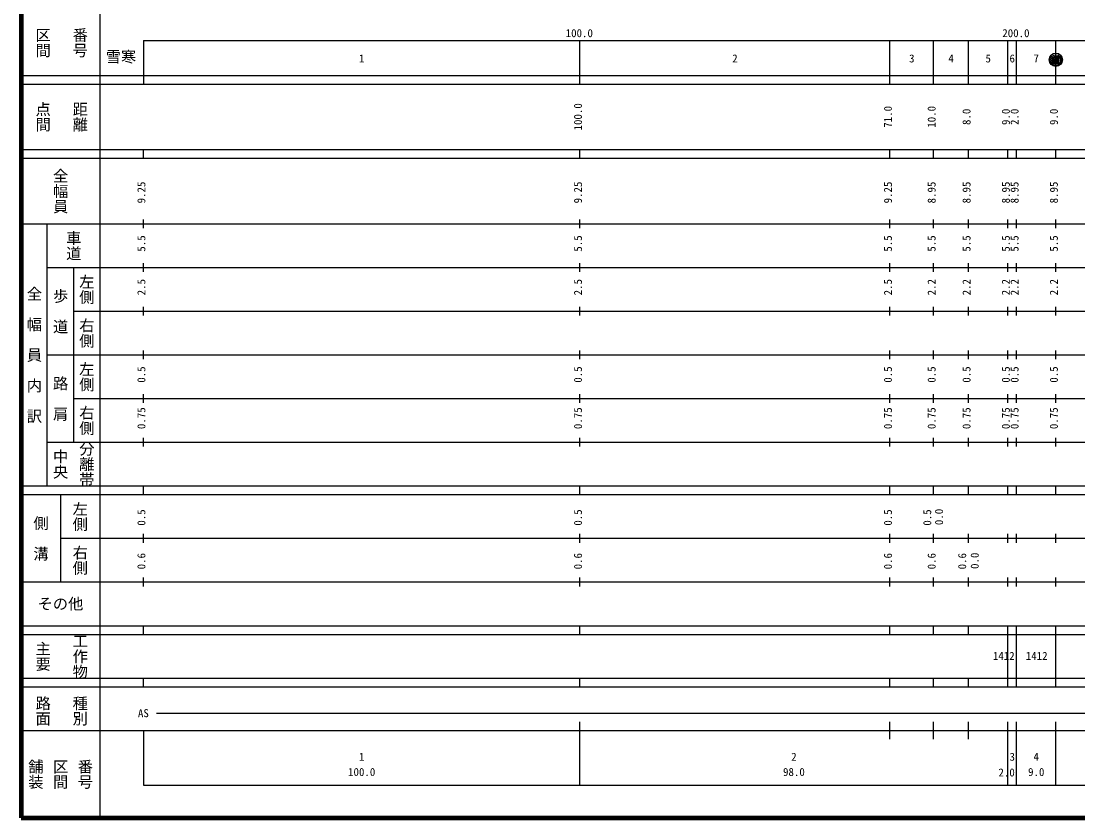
# Model space of a CAD drawing. Units: millimetres on the paper, enlarged 1000 times. Extents: x 40000 to 680000, y 20000 to 380000.
# Drawn here: x 40000 to 282036, y 20000 to 202409 of the extents above; entities that cross this region are included whole.
import ezdxf
from ezdxf.enums import TextEntityAlignment as Align

# ---------------------------------------------------------------- set-up
doc = ezdxf.new("R2010")
doc.units = ezdxf.units.MM
doc.header["$LTSCALE"] = 1000
for name, color, linetype, lineweight in [('M-BGD', 7, 'Continuous', 25), ('M-TTL', 2, 'Continuous', 140), ('M-TTL-BAND', 7, 'Continuous', 25)]:
    doc.layers.add(name, color=color, linetype=linetype, lineweight=lineweight)
doc.styles.add('@ＭＳ ゴシック', font='')
doc.styles.add('ＭＳ ゴシック', font='')
doc.styles.get('@ＭＳ ゴシック').set_extended_font_data('@MS Gothic')
doc.styles.get('ＭＳ ゴシック').set_extended_font_data('MS Gothic')

msp = doc.modelspace()

# ---------------------------------------------------------------- linework, layer by layer
at = {"layer": 'M-BGD'}
for centre, radius in [((276996, 193567), 1516), ((276996, 193426), 1278), ((277067, 193426), 975), ((276961, 193391), 720), ((277032, 193321), 536), ((277032, 193286), 351), ((277067, 193286), 198)]:
    msp.add_circle(centre, radius, dxfattribs=at)
at = {"layer": 'M-TTL'}
for p, q in [((40000, 380000), (40000, 20000)), ((40000, 20000), (680000, 20000))]:
    msp.add_line(p, q, dxfattribs=at)
at = {"layer": 'M-TTL-BAND'}
for p, q in [((58000, 370000), (58000, 20000)), ((68000, 198000), (579000, 198000)), ((68000, 198000), (68000, 188000)), ((168000, 188000), (168000, 198000)), ((239000, 188000), (239000, 198000)), ((249000, 188000), (249000, 198000)), ((257000, 188000), (257000, 198000)), ((266000, 188000), (266000, 198000)), ((268000, 188000), (268000, 198000)), ((277000, 188000), (277000, 198000)), ((40000, 190000), (579000, 190000)), ((40000, 188000), (579000, 188000)), ((40000, 173000), (579000, 173000)), ((68000, 171000), (68000, 173000)), ((168000, 171000), (168000, 173000)), ((239000, 171000), (239000, 173000)), ((249000, 171000), (249000, 173000)), ((257000, 171000), (257000, 173000)), ((266000, 171000), (266000, 173000)), ((268000, 171000), (268000, 173000)), ((277000, 171000), (277000, 173000)), ((40000, 171000), (579000, 171000)), ((40000, 156000), (579000, 156000)), ((46000, 96000), (46000, 156000)), ((68000, 155000), (68000, 157000)), ((168000, 155000), (168000, 157000)), ((239000, 155000), (239000, 157000)), ((249000, 155000), (249000, 157000)), ((257000, 155000), (257000, 157000)), ((266000, 155000), (266000, 157000)), ((268000, 155000), (268000, 157000)), ((277000, 155000), (277000, 157000)), ((46000, 146000), (579000, 146000)), ((52000, 146000), (52000, 106000)), ((68000, 145000), (68000, 147000)), ((168000, 145000), (168000, 147000)), ((239000, 145000), (239000, 147000)), ((249000, 145000), (249000, 147000)), ((257000, 145000), (257000, 147000)), ((266000, 145000), (266000, 147000)), ((268000, 145000), (268000, 147000)), ((277000, 145000), (277000, 147000)), ((52000, 136000), (579000, 136000)), ((68000, 135000), (68000, 137000)), ((168000, 135000), (168000, 137000)), ((239000, 135000), (239000, 137000)), ((249000, 135000), (249000, 137000)), ((257000, 135000), (257000, 137000)), ((266000, 135000), (266000, 137000)), ((268000, 135000), (268000, 137000)), ((277000, 135000), (277000, 137000)), ((46000, 126000), (579000, 126000)), ((68000, 125000), (68000, 127000)), ((168000, 125000), (168000, 127000)), ((239000, 125000), (239000, 127000)), ((249000, 125000), (249000, 127000)), ((257000, 125000), (257000, 127000)), ((266000, 125000), (266000, 127000)), ((268000, 125000), (268000, 127000)), ((277000, 125000), (277000, 127000)), ((68000, 115000), (68000, 117000)), ((168000, 115000), (168000, 117000)), ((239000, 115000), (239000, 117000)), ((249000, 115000), (249000, 117000)), ((257000, 115000), (257000, 117000)), ((266000, 115000), (266000, 117000)), ((268000, 115000), (268000, 117000)), ((277000, 115000), (277000, 117000)), ((52000, 116000), (579000, 116000)), ((68000, 105000), (68000, 107000)), ((168000, 105000), (168000, 107000)), ((239000, 105000), (239000, 107000)), ((249000, 105000), (249000, 107000)), ((257000, 105000), (257000, 107000)), ((266000, 105000), (266000, 107000)), ((268000, 105000), (268000, 107000)), ((277000, 105000), (277000, 107000)), ((46000, 106000), (579000, 106000)), ((40000, 96000), (579000, 96000)), ((68000, 94000), (68000, 96000)), ((168000, 94000), (168000, 96000)), ((239000, 94000), (239000, 96000)), ((249000, 94000), (249000, 96000)), ((257000, 94000), (257000, 96000)), ((266000, 94000), (266000, 96000)), ((268000, 94000), (268000, 96000)), ((277000, 94000), (277000, 96000)), ((40000, 94000), (579000, 94000)), ((49000, 94000), (49000, 74000)), ((68000, 83000), (68000, 85000)), ((168000, 83000), (168000, 85000)), ((239000, 83000), (239000, 85000)), ((249000, 83000), (249000, 85000)), ((257000, 83000), (257000, 85000)), ((266000, 83000), (266000, 85000)), ((268000, 83000), (268000, 85000)), ((277000, 83000), (277000, 85000)), ((49000, 84000), (579000, 84000)), ((40000, 74000), (579000, 74000)), ((68000, 73000), (68000, 75000)), ((168000, 73000), (168000, 75000)), ((239000, 73000), (239000, 75000)), ((249000, 73000), (249000, 75000)), ((257000, 73000), (257000, 75000)), ((266000, 73000), (266000, 75000)), ((268000, 73000), (268000, 75000)), ((277000, 73000), (277000, 75000)), ((40000, 64000), (579000, 64000)), ((68000, 62000), (68000, 64000)), ((168000, 62000), (168000, 64000)), ((239000, 62000), (239000, 64000)), ((249000, 62000), (249000, 64000)), ((257000, 62000), (257000, 64000)), ((266000, 62000), (266000, 64000)), ((268000, 62000), (268000, 64000)), ((277000, 62000), (277000, 64000)), ((40000, 62000), (579000, 62000)), ((266000, 52000), (266000, 62000)), ((268000, 52000), (268000, 62000)), ((268000, 52000), (268000, 62000)), ((277000, 52000), (277000, 62000)), ((277000, 52000), (277000, 62000)), ((40000, 52000), (579000, 52000)), ((68000, 50000), (68000, 52000)), ((168000, 50000), (168000, 52000)), ((239000, 50000), (239000, 52000)), ((249000, 50000), (249000, 52000)), ((257000, 50000), (257000, 52000)), ((266000, 50000), (266000, 52000)), ((268000, 50000), (268000, 52000)), ((277000, 50000), (277000, 52000)), ((40000, 50000), (579000, 50000)), ((71000, 44000), (554000, 44000)), ((168000, 27500), (168000, 42000)), ((239000, 38000), (239000, 42000)), ((249000, 38000), (249000, 42000)), ((257000, 38000), (257000, 42000)), ((266000, 27500), (266000, 42000)), ((268000, 27500), (268000, 42000)), ((277000, 27500), (277000, 42000)), ((40000, 40000), (579000, 40000)), ((68000, 40000), (68000, 27500)), ((68000, 27500), (579000, 27500))]:
    msp.add_line(p, q, dxfattribs=at)

# ---------------------------------------------------------------- texts
at = {"layer": 'M-TTL-BAND', "style": '@ＭＳ ゴシック'}
for s, p in [('区間', (45000, 197500)), ('番号', (53500, 197500)), ('点間', (45000, 180500)), ('距離', (53500, 180500)), ('全幅員', (49000, 163500)), ('車道', (52000, 151000)), ('左側', (55000, 141000)), ('全\u3000幅\u3000員\u3000内\u3000訳', (43000, 126000)), ('歩\u3000道', (49000, 136000)), ('右側', (55000, 131000)), ('左側', (55000, 121000)), ('路\u3000肩', (49000, 116000)), ('右側', (55000, 111000)), ('中央', (49000, 101000)), ('分離帯', (55000, 101000)), ('左側', (53500, 89000)), ('側\u3000溝', (44500, 84000)), ('右側', (53500, 79000)), ('工作物', (53500, 57000)), ('主要', (45000, 57000)), ('路面', (45000, 44500)), ('種別', (53500, 44500)), ('舗装', (43333, 30000)), ('区間', (49000, 30000)), ('番号', (54667, 30000))]:
    msp.add_text(s, height=2566, rotation=270, dxfattribs=at).set_placement(p, align=Align.MIDDLE_CENTER)
at = {"layer": 'M-TTL-BAND', "style": 'ＭＳ ゴシック'}
for s, p in [('100.0', (167844, 198195)), ('200.0', (267844, 198195)), ('1', (118000, 192405)), ('2', (203500, 192405)), ('3', (244000, 192405)), ('4', (253000, 192405)), ('5', (261500, 192405)), ('6', (267000, 192405)), ('7', (272500, 192405)), ('AS', (68000, 42500)), ('1', (118000, 32523)), ('2', (217000, 32523)), ('3', (267000, 32523)), ('4', (272500, 32523)), ('100.0', (118000, 29033)), ('98.0', (217000, 29033)), ('2.0', (265715, 28926)), ('9.0', (272500, 29033))]:
    msp.add_text(s, height=1833, dxfattribs=at).set_placement(p, align=Align.BOTTOM_CENTER)
for s, p in [('雪寒', (62864, 194251)), ('その他', (49000, 69000))]:
    msp.add_text(s, height=2566, dxfattribs=at).set_placement(p, align=Align.MIDDLE_CENTER)
for s, p in [('100.0', (169000, 180500)), ('71.0', (240000, 180500)), ('10.0', (250000, 180500)), ('8.0', (258000, 180500)), ('9.0', (267000, 180500)), ('2.0', (269000, 180500)), ('9.0', (278000, 180500)), ('9.25', (69000, 163174)), ('9.25', (169000, 163174)), ('9.25', (240000, 163174)), ('8.95', (250000, 163174)), ('8.95', (258000, 163174)), ('8.95', (267000, 163174)), ('8.95', (269000, 163174)), ('8.95', (278000, 163174)), ('5.5', (69000, 151500)), ('5.5', (169000, 151500)), ('5.5', (240000, 151500)), ('5.5', (250000, 151500)), ('5.5', (258000, 151500)), ('5.5', (267000, 151500)), ('5.5', (269000, 151500)), ('5.5', (278000, 151500)), ('2.5', (69000, 141500)), ('2.5', (169000, 141500)), ('2.5', (240000, 141500)), ('2.2', (250000, 141500)), ('2.2', (258000, 141500)), ('2.2', (267000, 141500)), ('2.2', (269000, 141500)), ('2.2', (278000, 141500)), ('0.5', (69000, 121500)), ('0.5', (169000, 121500)), ('0.5', (240000, 121500)), ('0.5', (250000, 121500)), ('0.5', (258000, 121500)), ('0.5', (267000, 121500)), ('0.5', (269000, 121500)), ('0.5', (278000, 121500)), ('0.75', (69000, 111500)), ('0.75', (169000, 111500)), ('0.75', (240000, 111500)), ('0.75', (250000, 111500)), ('0.75', (258000, 111500)), ('0.75', (267000, 111500)), ('0.75', (269000, 111500)), ('0.75', (278000, 111500)), ('0.5', (69000, 88764)), ('0.5', (169000, 88764)), ('0.5', (240000, 88764)), ('0.5', (249000, 88764)), ('0.0', (251694, 88894)), ('0.6', (69000, 78764)), ('0.6', (169000, 78764)), ('0.6', (240000, 78764)), ('0.6', (250000, 78764)), ('0.6', (257000, 78764)), ('0.0', (259864, 78859))]:
    msp.add_text(s, height=1833, rotation=90, dxfattribs=at).set_placement(p, align=Align.BOTTOM_CENTER)
for p in [(262572, 55620), (270107, 55620)]:
    msp.add_text('1412', height=1833, dxfattribs=at).set_placement(p, align=Align.BOTTOM_LEFT)

doc.saveas('drawing.dxf')
